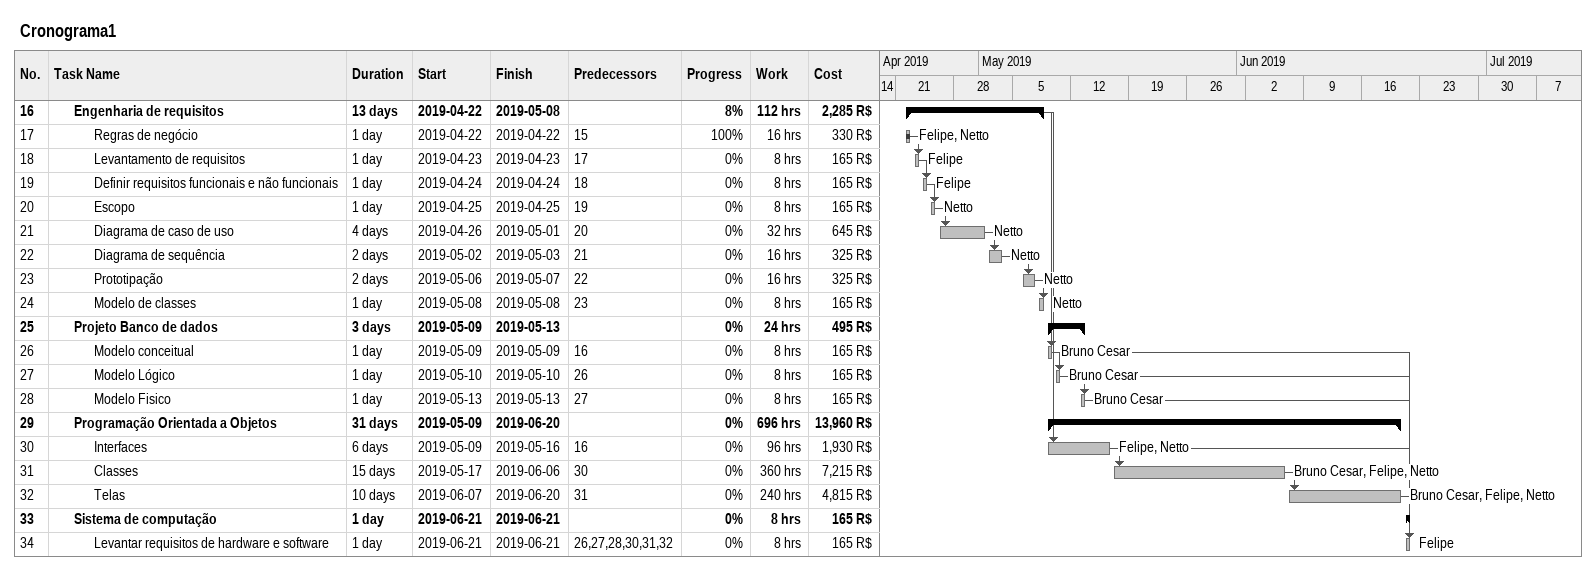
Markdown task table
Cronograma1

| ID | Level | Task | Duration | Start | Finish | Predecessors | Resources | % complete | Work (h) | Cost (R$) |
|---|---|---|---|---|---|---|---|---|---|---|
| 16 | 2 | **Engenharia de requisitos** | 13d | 2019-04-22 | 2019-05-08 |  |  | 8 | 112 | 2285 |
| 17 | 3 | Regras de negócio | 1d | 2019-04-22 | 2019-04-22 | 15 | Felipe, Netto | 100 | 16 | 330 |
| 18 | 3 | Levantamento de requisitos | 1d | 2019-04-23 | 2019-04-23 | 17 | Felipe | 0 | 8 | 165 |
| 19 | 3 | Definir requisitos funcionais e não funcionais | 1d | 2019-04-24 | 2019-04-24 | 18 | Felipe | 0 | 8 | 165 |
| 20 | 3 | Escopo | 1d | 2019-04-25 | 2019-04-25 | 19 | Netto | 0 | 8 | 165 |
| 21 | 3 | Diagrama de caso de uso | 4d | 2019-04-26 | 2019-05-01 | 20 | Netto | 0 | 32 | 645 |
| 22 | 3 | Diagrama de sequência | 2d | 2019-05-02 | 2019-05-03 | 21 | Netto | 0 | 16 | 325 |
| 23 | 3 | Prototipação | 2d | 2019-05-06 | 2019-05-07 | 22 | Netto | 0 | 16 | 325 |
| 24 | 3 | Modelo de classes | 1d | 2019-05-08 | 2019-05-08 | 23 | Netto | 0 | 8 | 165 |
| 25 | 2 | **Projeto Banco de dados** | 3d | 2019-05-09 | 2019-05-13 |  |  | 0 | 24 | 495 |
| 26 | 3 | Modelo conceitual | 1d | 2019-05-09 | 2019-05-09 | 16 | Bruno Cesar | 0 | 8 | 165 |
| 27 | 3 | Modelo Lógico | 1d | 2019-05-10 | 2019-05-10 | 26 | Bruno Cesar | 0 | 8 | 165 |
| 28 | 3 | Modelo Fisico | 1d | 2019-05-13 | 2019-05-13 | 27 | Bruno Cesar | 0 | 8 | 165 |
| 29 | 2 | **Programação Orientada a Objetos** | 31d | 2019-05-09 | 2019-06-20 |  |  | 0 | 696 | 13960 |
| 30 | 3 | Interfaces | 6d | 2019-05-09 | 2019-05-16 | 16 | Felipe, Netto | 0 | 96 | 1930 |
| 31 | 3 | Classes | 15d | 2019-05-17 | 2019-06-06 | 30 | Bruno Cesar, Felipe, Netto | 0 | 360 | 7215 |
| 32 | 3 | Telas | 10d | 2019-06-07 | 2019-06-20 | 31 | Bruno Cesar, Felipe, Netto | 0 | 240 | 4815 |
| 33 | 2 | **Sistema de computação** | 1d | 2019-06-21 | 2019-06-21 |  |  | 0 | 8 | 165 |
| 34 | 3 | Levantar requisitos de hardware e software | 1d | 2019-06-21 | 2019-06-21 | 26, 27, 28, 30, 31, 32 | Felipe | 0 | 8 | 165 |
